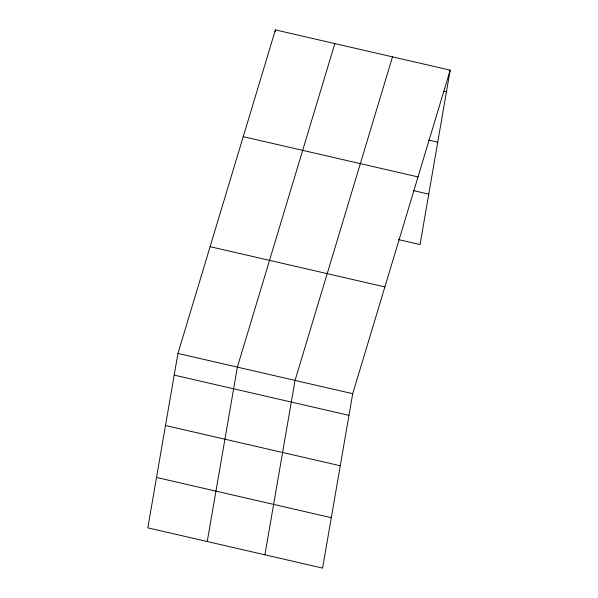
<?xml version="1.0" encoding="UTF-8"?>
<svg xmlns="http://www.w3.org/2000/svg" width="598" height="598" viewBox="0 0 598 598"><rect width="100%" height="100%" fill="white"/><g stroke="black" fill="none" stroke-linecap="round" stroke-linejoin="round"><path stroke-width="0.9" d="M177.942 353.448L147.818 527.855L322.591 568.1L352.715 393.693L450.182 70.145L275.409 29.9L177.942 353.448L352.715 393.693M275.095 31.701L275.409 29.9M207.237 541.541L237.369 367.127L334.835 43.579M264.914 554.817L295.038 380.41L392.505 56.862M450.182 70.145L420.058 244.552L398.432 239.574M443.738 91.18L446.444 91.8M428.721 140.134L437.736 142.212M243.244 136.673L418.017 176.911M413.442 190.62L428.766 194.148M210.107 246.675L384.88 286.92M174.205 375.11L348.978 415.348M165.497 425.514L340.269 465.76M156.527 477.451L331.299 517.696"/></g></svg>
